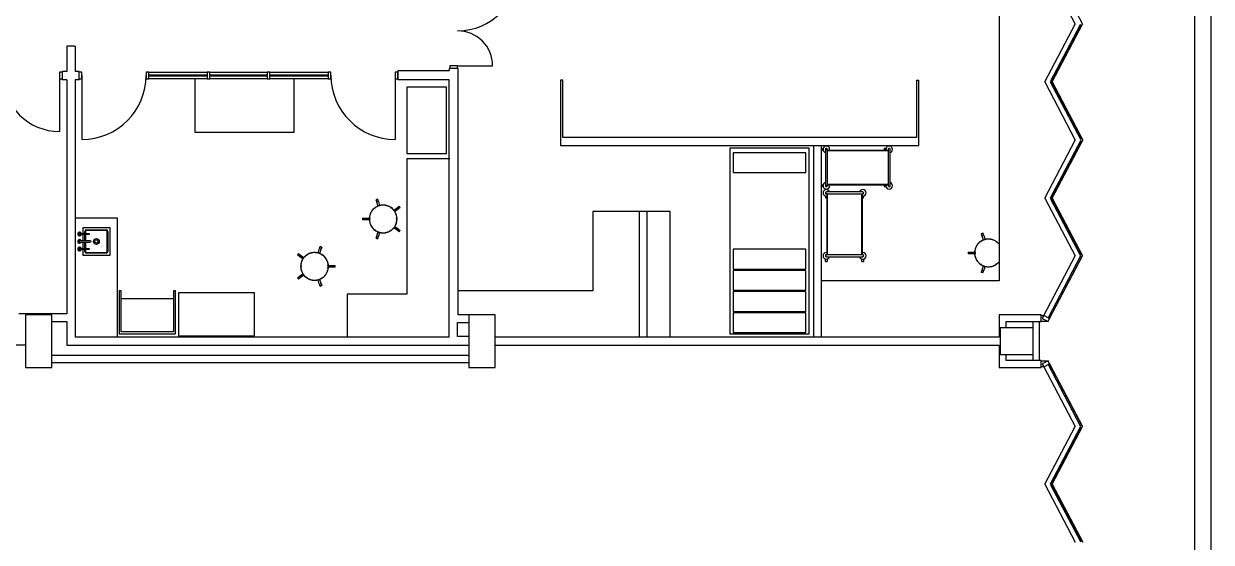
# Model space of a CAD drawing. Extents: x 15208 to 50586, y -518 to 56414.
# Drawn here: x 32637 to 50584, y 35764 to 43601 of the extents above; entities that cross this region are included whole.
import ezdxf

# ---------------------------------------------------------------- set-up
doc = ezdxf.new("R2010")
doc.units = 0
for name, color, linetype in [('A-Column__Concrete', 7, 'CONTINUOUS'), ('A-Door', 252, 'CONTINUOUS'), ('A-Furniture', 252, 'CONTINUOUS'), ('A-Wall__Brick', 7, 'CONTINUOUS'), ('A-Wall__Stud', 252, 'CONTINUOUS'), ('A-Window', 7, 'CONTINUOUS')]:
    doc.layers.add(name, color=color, linetype=linetype)

msp = doc.modelspace()

# ---------------------------------------------------------------- linework, layer by layer
at = {"layer": 'A-Column__Concrete'}
for p, q in [((33062, 39204), (32662, 39204)), ((32662, 39204), (32662, 38404)), ((33062, 38404), (33062, 39204)), ((39762, 39204), (39362, 39204)), ((39362, 39204), (39362, 38404)), ((39762, 38404), (39762, 39204)), ((47392, 39004), (47392, 38604)), ((47892, 39004), (47392, 39004)), ((47892, 38604), (47892, 39004)), ((47392, 38604), (47892, 38604)), ((32662, 38404), (33062, 38404)), ((39362, 38404), (39762, 38404))]:
    msp.add_line(p, q, dxfattribs=at)
at = {"layer": 'A-Door'}
for p, q in [((39076, 42964), (39076, 42924)), ((39194, 42964), (39076, 42964)), ((39194, 42964), (39724, 42964)), ((39194, 42924), (39194, 42964)), ((33217, 42870), (33177, 42870)), ((33177, 42870), (33177, 42770)), ((33177, 42825), (33177, 41971)), ((33177, 42770), (33217, 42770)), ((33515, 42870), (33475, 42870)), ((33475, 42770), (33515, 42770)), ((33515, 42770), (33515, 42870)), ((33515, 42825), (33515, 41852)), ((38291, 42870), (38251, 42870)), ((38251, 42870), (38251, 42770)), ((38251, 42825), (38251, 41852)), ((38251, 42770), (38291, 42770)), ((38291, 42770), (38291, 42870))]:
    msp.add_line(p, q, dxfattribs=at)
for centre, radius, start, end in [((39194, 44414), 920, 270, 0), ((39194, 42964), 530, 0, 90)]:
    msp.add_arc(centre, radius, start, end, dxfattribs=at)
at = {"layer": 'A-Door', "color": 252}
for centre, radius, start, end in [((33177, 42825), 853, 180, 270), ((33515, 42825), 973, 270, 0), ((38251, 42825), 973, 180, 270)]:
    msp.add_arc(centre, radius, start, end, dxfattribs=at)
at = {"layer": 'A-Furniture'}
for p, q in [((47379, 44484), (47379, 39713)), ((35225, 42761), (35225, 41961)), ((36725, 41961), (36725, 42761)), ((39026, 42641), (38426, 42641)), ((38426, 42641), (38426, 41641)), ((39026, 41641), (39026, 42641)), ((35225, 41961), (36725, 41961)), ((38426, 41641), (39026, 41641)), ((43307, 41721), (43307, 38916)), ((44507, 41721), (43307, 41721)), ((44457, 41651), (43357, 41651)), ((43357, 41651), (43357, 41351)), ((44457, 41351), (44457, 41651)), ((44507, 38916), (44507, 41721)), ((44702, 41715), (44719, 41715)), ((44719, 41691), (44702, 41691)), ((44752, 41653), (44752, 41203)), ((44776, 41686), (44778, 41686)), ((44777, 41692), (45704, 41692)), ((44780, 41686), (45704, 41686)), ((44782, 41203), (44782, 41653)), ((45642, 41715), (45642, 41692)), ((45668, 41715), (45642, 41715)), ((45652, 41712), (45652, 41694)), ((45702, 41653), (45702, 41203)), ((45708, 41692), (45711, 41692)), ((45708, 41686), (45710, 41686)), ((45732, 41203), (45732, 41653)), ((38426, 41561), (38426, 39513)), ((39076, 41561), (38426, 41561)), ((43357, 41351), (44457, 41351)), ((44702, 41165), (44719, 41165)), ((44719, 41141), (44702, 41141)), ((45704, 41170), (44778, 41170)), ((45704, 41163), (44778, 41163)), ((45643, 41163), (45643, 41141)), ((45643, 41141), (45668, 41141)), ((45653, 41162), (45653, 41144)), ((37985, 40948), (37961, 40940)), ((37985, 40948), (37961, 40940)), ((37971, 40909), (37961, 40940)), ((37987, 40944), (37962, 40936)), ((37985, 40948), (37995, 40917)), ((44755, 40995), (44755, 40969)), ((44755, 40969), (44777, 40969)), ((44758, 40979), (44776, 40979)), ((44777, 41035), (44777, 41038)), ((44777, 40103), (44777, 41031)), ((44784, 41035), (44784, 41037)), ((44784, 40107), (44784, 41031)), ((45267, 41059), (44817, 41059)), ((44817, 41029), (45267, 41029)), ((45300, 41031), (45300, 40105)), ((45307, 41031), (45307, 40105)), ((45307, 40969), (45329, 40969)), ((45308, 40979), (45326, 40979)), ((45329, 40969), (45329, 40995)), ((37995, 40918), (37971, 40910)), ((37995, 40918), (37971, 40910)), ((37973, 40904), (37971, 40910)), ((37992, 40844), (37973, 40904)), ((37995, 40918), (37997, 40912)), ((37997, 40912), (38016, 40852)), ((38229, 40782), (38281, 40820)), ((38296, 40799), (38245, 40762)), ((38281, 40820), (38286, 40823)), ((38301, 40803), (38286, 40823)), ((38301, 40803), (38286, 40823)), ((38287, 40824), (38312, 40842)), ((38301, 40803), (38296, 40799)), ((38326, 40822), (38302, 40804)), ((38323, 40819), (38308, 40839)), ((38326, 40822), (38312, 40842)), ((38326, 40822), (38312, 40842)), ((41939, 40763), (41239, 40763)), ((41239, 40763), (41239, 39563)), ((42407, 40763), (42057, 40763)), ((42407, 38863), (42407, 40763)), ((34055, 40663), (33415, 40663)), ((34055, 38863), (34055, 40663)), ((37759, 40663), (37759, 40637)), ((37759, 40663), (37792, 40663)), ((37759, 40663), (37759, 40637)), ((37792, 40637), (37759, 40637)), ((37764, 40663), (37764, 40637)), ((37791, 40663), (37791, 40637)), ((37791, 40663), (37797, 40663)), ((37791, 40663), (37791, 40637)), ((37797, 40637), (37791, 40637)), ((37797, 40663), (37861, 40663)), ((37861, 40637), (37797, 40637)), ((33587, 40427), (33502, 40427)), ((33502, 40421), (33587, 40421)), ((33943, 40518), (33528, 40518)), ((33528, 40518), (33528, 40425)), ((33528, 40423), (33528, 40320)), ((33560, 40426), (33560, 40461)), ((33560, 40320), (33560, 40423)), ((33571, 40460), (33571, 40426)), ((33571, 40420), (33571, 40319)), ((33585, 40486), (33885, 40486)), ((33885, 40475), (33585, 40475)), ((33589, 40427), (33587, 40427)), ((33589, 40427), (33587, 40427)), ((33587, 40421), (33589, 40421)), ((33587, 40421), (33589, 40421)), ((33588, 40423), (33588, 40426)), ((33590, 40427), (33589, 40427)), ((33590, 40427), (33589, 40427)), ((33589, 40421), (33590, 40421)), ((33589, 40421), (33590, 40421)), ((33630, 40426), (33590, 40427)), ((33590, 40421), (33630, 40423)), ((33628, 40425), (33628, 40423)), ((33631, 40423), (33631, 40426)), ((33899, 40161), (33899, 40460)), ((33910, 40461), (33910, 40161)), ((33943, 40103), (33943, 40518)), ((37961, 40360), (37971, 40391)), ((37971, 40390), (37973, 40396)), ((37971, 40390), (37995, 40382)), ((37971, 40390), (37995, 40382)), ((37973, 40396), (37992, 40456)), ((37995, 40383), (37985, 40352)), ((37997, 40388), (37995, 40382)), ((38016, 40448), (37997, 40388)), ((38281, 40480), (38229, 40518)), ((38245, 40538), (38296, 40501)), ((38286, 40477), (38281, 40480)), ((38286, 40477), (38301, 40497)), ((38286, 40477), (38301, 40497)), ((38312, 40458), (38287, 40476)), ((38296, 40501), (38301, 40497)), ((38302, 40496), (38326, 40478)), ((38308, 40461), (38323, 40481)), ((38312, 40458), (38326, 40478)), ((38312, 40458), (38326, 40478)), ((47134, 40435), (47109, 40427)), ((47134, 40435), (47109, 40427)), ((47120, 40396), (47109, 40427)), ((47135, 40431), (47111, 40423)), ((47143, 40405), (47119, 40397)), ((47143, 40405), (47119, 40397)), ((47121, 40391), (47119, 40397)), ((47141, 40331), (47121, 40391)), ((47134, 40435), (47144, 40404)), ((47143, 40405), (47145, 40399)), ((47145, 40399), (47165, 40339)), ((33528, 40301), (33528, 40198)), ((33560, 40198), (33560, 40303)), ((33571, 40302), (33571, 40198)), ((37106, 40201), (37116, 40232)), ((37138, 40220), (37114, 40227)), ((37140, 40224), (37116, 40232)), ((37140, 40224), (37116, 40232)), ((37140, 40224), (37130, 40193)), ((37961, 40360), (37985, 40352)), ((37961, 40360), (37985, 40352)), ((37962, 40364), (37987, 40356)), ((33587, 40199), (33499, 40199)), ((33499, 40193), (33587, 40193)), ((33528, 40195), (33528, 40103)), ((33528, 40103), (33943, 40103)), ((33560, 40161), (33560, 40195)), ((33571, 40194), (33571, 40161)), ((33585, 40146), (33885, 40146)), ((33885, 40136), (33585, 40136)), ((33589, 40199), (33587, 40199)), ((33589, 40199), (33587, 40199)), ((33587, 40193), (33589, 40193)), ((33587, 40193), (33589, 40193)), ((33588, 40195), (33588, 40198)), ((33590, 40199), (33589, 40199)), ((33590, 40199), (33589, 40199)), ((33589, 40193), (33590, 40193)), ((33589, 40193), (33590, 40193)), ((33630, 40198), (33590, 40199)), ((33590, 40193), (33630, 40195)), ((33628, 40197), (33628, 40195)), ((33631, 40195), (33631, 40198)), ((36789, 40126), (36774, 40105)), ((36789, 40126), (36774, 40105)), ((36799, 40088), (36774, 40105)), ((36793, 40123), (36778, 40103)), ((36789, 40126), (36814, 40108)), ((36815, 40107), (36800, 40087)), ((36815, 40107), (36800, 40087)), ((36805, 40083), (36800, 40087)), ((36856, 40046), (36805, 40083)), ((36815, 40107), (36820, 40103)), ((36820, 40103), (36872, 40066)), ((37085, 40136), (37104, 40196)), ((37104, 40196), (37106, 40201)), ((37130, 40194), (37106, 40201)), ((37130, 40194), (37106, 40201)), ((37128, 40188), (37108, 40127)), ((37130, 40194), (37128, 40188)), ((44457, 40192), (43357, 40192)), ((43357, 40192), (43357, 39892)), ((44457, 39892), (44457, 40192)), ((44755, 40011), (44755, 40046)), ((44779, 40045), (44779, 40011)), ((44784, 40103), (44784, 40105)), ((45267, 40109), (44817, 40109)), ((44817, 40079), (45267, 40079)), ((45305, 40011), (45305, 40046)), ((45329, 40046), (45329, 40011)), ((46908, 40150), (46908, 40124)), ((46908, 40150), (46941, 40150)), ((46908, 40150), (46908, 40124)), ((46941, 40124), (46908, 40124)), ((46912, 40150), (46912, 40124)), ((46940, 40150), (46940, 40124)), ((46940, 40150), (46946, 40150)), ((46940, 40150), (46940, 40124)), ((46946, 40124), (46940, 40124)), ((46946, 40150), (47009, 40150)), ((47009, 40124), (46946, 40124)), ((37240, 39946), (37303, 39946)), ((37303, 39921), (37240, 39921)), ((37303, 39946), (37310, 39946)), ((37310, 39921), (37303, 39921)), ((37309, 39946), (37342, 39946)), ((37342, 39921), (37309, 39921)), ((37310, 39921), (37310, 39946)), ((37310, 39921), (37310, 39946)), ((37337, 39921), (37337, 39946)), ((37342, 39921), (37342, 39946)), ((37342, 39921), (37342, 39946)), ((43357, 39892), (44457, 39892)), ((44457, 39872), (43357, 39872)), ((43357, 39872), (43357, 39572)), ((44457, 39572), (44457, 39872)), ((44755, 40009), (44755, 40011)), ((44755, 40010), (44755, 40009)), ((44755, 40009), (44779, 40009)), ((44779, 40011), (44779, 40009)), ((44779, 40009), (44779, 40010)), ((45305, 40009), (45305, 40011)), ((45305, 40010), (45305, 40009)), ((45305, 40009), (45329, 40009)), ((45329, 40011), (45329, 40009)), ((45329, 40009), (45329, 40010)), ((47109, 39846), (47120, 39878)), ((47109, 39846), (47134, 39839)), ((47109, 39846), (47134, 39839)), ((47111, 39851), (47135, 39843)), ((47119, 39877), (47121, 39883)), ((47119, 39877), (47143, 39869)), ((47119, 39877), (47143, 39869)), ((47121, 39883), (47141, 39943)), ((47144, 39870), (47134, 39839)), ((47145, 39875), (47143, 39869)), ((47165, 39935), (47145, 39875)), ((36774, 39762), (36799, 39780)), ((36774, 39762), (36789, 39742)), ((36774, 39762), (36789, 39742)), ((36778, 39765), (36793, 39744)), ((36814, 39759), (36789, 39742)), ((36800, 39781), (36805, 39785)), ((36800, 39781), (36815, 39760)), ((36800, 39781), (36815, 39760)), ((36805, 39785), (36856, 39822)), ((36820, 39764), (36815, 39760)), ((36872, 39801), (36820, 39764)), ((37104, 39672), (37085, 39731)), ((37106, 39666), (37104, 39672)), ((37106, 39666), (37130, 39674)), ((37106, 39666), (37130, 39674)), ((37116, 39635), (37106, 39667)), ((37108, 39740), (37128, 39680)), ((37128, 39680), (37130, 39674)), ((37130, 39675), (37140, 39643)), ((47379, 39713), (44692, 39713)), ((34080, 39563), (34080, 38913)), ((34110, 39563), (34080, 39563)), ((34110, 38943), (34110, 39563)), ((34930, 39563), (34900, 39563)), ((34900, 39563), (34900, 38943)), ((34930, 38913), (34930, 39563)), ((36125, 39533), (34975, 39533)), ((34975, 39533), (34975, 38883)), ((36125, 38883), (36125, 39533)), ((37114, 39640), (37138, 39648)), ((37116, 39635), (37140, 39643)), ((37116, 39635), (37140, 39643)), ((38426, 39513), (37526, 39513)), ((37526, 39513), (37526, 38863)), ((41239, 39563), (39194, 39563)), ((43357, 39572), (44457, 39572)), ((44457, 39552), (43357, 39552)), ((43357, 39552), (43357, 39252)), ((44457, 39252), (44457, 39552)), ((34900, 39443), (34110, 39443)), ((43357, 39252), (44457, 39252)), ((44457, 39232), (43357, 39232)), ((43357, 39232), (43357, 38932)), ((44457, 38932), (44457, 39232)), ((34080, 38913), (34930, 38913)), ((34900, 38943), (34110, 38943)), ((34975, 38883), (36125, 38883)), ((43307, 38916), (44507, 38916)), ((43357, 38932), (44457, 38932))]:
    msp.add_line(p, q, dxfattribs=at)
for points in [[(44752, 41703), (44752, 41703), (44752, 41703), (44752, 41703), (44752, 41702), (44752, 41702), (44752, 41701), (44752, 41701), (44752, 41700), (44752, 41700), (44752, 41699), (44752, 41698), (44752, 41697), (44752, 41696), (44752, 41695), (44752, 41694), (44752, 41693), (44752, 41692), (44752, 41690), (44752, 41689), (44752, 41688), (44752, 41686), (44752, 41685), (44752, 41683), (44752, 41682), (44752, 41680), (44752, 41678), (44752, 41676), (44752, 41675), (44752, 41673), (44752, 41671), (44752, 41669), (44752, 41667), (44752, 41665), (44752, 41663), (44752, 41661), (44752, 41659), (44752, 41657), (44752, 41655), (44752, 41653), (44752, 41653)], [(44782, 41653), (44782, 41655), (44782, 41657), (44782, 41659), (44782, 41661), (44782, 41663), (44782, 41665), (44782, 41667), (44782, 41669), (44782, 41670), (44782, 41672), (44782, 41674), (44782, 41676), (44782, 41678), (44782, 41679), (44782, 41681), (44782, 41683), (44782, 41684), (44782, 41686), (44782, 41687), (44782, 41689), (44782, 41690), (44782, 41691), (44782, 41693), (44782, 41694), (44782, 41695), (44782, 41696), (44782, 41697), (44782, 41698), (44782, 41699), (44782, 41699), (44782, 41700), (44782, 41701), (44782, 41701), (44782, 41702), (44782, 41702), (44782, 41702), (44782, 41703), (44782, 41703), (44782, 41703)], [(45702, 41703), (45702, 41703), (45702, 41703), (45702, 41703), (45702, 41702), (45702, 41702), (45702, 41701), (45702, 41701), (45702, 41700), (45702, 41700), (45702, 41699), (45702, 41698), (45702, 41697), (45702, 41696), (45702, 41695), (45702, 41694), (45702, 41693), (45702, 41692), (45702, 41690), (45702, 41689), (45702, 41688), (45702, 41686), (45702, 41685), (45702, 41683), (45702, 41682), (45702, 41680), (45702, 41678), (45702, 41676), (45702, 41675), (45702, 41673), (45702, 41671), (45702, 41669), (45702, 41667), (45702, 41665), (45702, 41663), (45702, 41661), (45702, 41659), (45702, 41657), (45702, 41655), (45702, 41653), (45702, 41653)], [(45732, 41653), (45732, 41655), (45732, 41657), (45732, 41659), (45732, 41661), (45732, 41663), (45732, 41665), (45732, 41667), (45732, 41669), (45732, 41670), (45732, 41672), (45732, 41674), (45732, 41676), (45732, 41678), (45732, 41679), (45732, 41681), (45732, 41683), (45732, 41684), (45732, 41686), (45732, 41687), (45732, 41689), (45732, 41690), (45732, 41691), (45732, 41693), (45732, 41694), (45732, 41695), (45732, 41696), (45732, 41697), (45732, 41698), (45732, 41699), (45732, 41699), (45732, 41700), (45732, 41701), (45732, 41701), (45732, 41702), (45732, 41702), (45732, 41702), (45732, 41703), (45732, 41703), (45732, 41703)], [(44752, 41203), (44752, 41201), (44752, 41199), (44752, 41197), (44752, 41195), (44752, 41193), (44752, 41191), (44752, 41189), (44752, 41187), (44752, 41185), (44752, 41183), (44752, 41182), (44752, 41180), (44752, 41178), (44752, 41176), (44752, 41175), (44752, 41173), (44752, 41171), (44752, 41170), (44752, 41168), (44752, 41167), (44752, 41166), (44752, 41164), (44752, 41163), (44752, 41162), (44752, 41161), (44752, 41160), (44752, 41159), (44752, 41158), (44752, 41157), (44752, 41156), (44752, 41156), (44752, 41155), (44752, 41154), (44752, 41154), (44752, 41154), (44752, 41153), (44752, 41153), (44752, 41153), (44752, 41153)], [(44782, 41153), (44782, 41153), (44782, 41153), (44782, 41153), (44782, 41154), (44782, 41154), (44782, 41154), (44782, 41155), (44782, 41155), (44782, 41156), (44782, 41157), (44782, 41158), (44782, 41159), (44782, 41159), (44782, 41161), (44782, 41162), (44782, 41163), (44782, 41164), (44782, 41165), (44782, 41167), (44782, 41168), (44782, 41170), (44782, 41171), (44782, 41173), (44782, 41174), (44782, 41176), (44782, 41178), (44782, 41179), (44782, 41181), (44782, 41183), (44782, 41185), (44782, 41187), (44782, 41189), (44782, 41190), (44782, 41192), (44782, 41194), (44782, 41196), (44782, 41198), (44782, 41200), (44782, 41202), (44782, 41203)], [(45702, 41203), (45702, 41201), (45702, 41199), (45702, 41197), (45702, 41195), (45702, 41193), (45702, 41191), (45702, 41189), (45702, 41187), (45702, 41185), (45702, 41183), (45702, 41182), (45702, 41180), (45702, 41178), (45702, 41176), (45702, 41175), (45702, 41173), (45702, 41171), (45702, 41170), (45702, 41168), (45702, 41167), (45702, 41166), (45702, 41164), (45702, 41163), (45702, 41162), (45702, 41161), (45702, 41160), (45702, 41159), (45702, 41158), (45702, 41157), (45702, 41156), (45702, 41156), (45702, 41155), (45702, 41154), (45702, 41154), (45702, 41154), (45702, 41153), (45702, 41153), (45702, 41153), (45702, 41153)], [(45732, 41153), (45732, 41153), (45732, 41153), (45732, 41153), (45732, 41154), (45732, 41154), (45732, 41154), (45732, 41155), (45732, 41155), (45732, 41156), (45732, 41157), (45732, 41158), (45732, 41159), (45732, 41159), (45732, 41161), (45732, 41162), (45732, 41163), (45732, 41164), (45732, 41165), (45732, 41167), (45732, 41168), (45732, 41170), (45732, 41171), (45732, 41173), (45732, 41174), (45732, 41176), (45732, 41178), (45732, 41179), (45732, 41181), (45732, 41183), (45732, 41185), (45732, 41187), (45732, 41189), (45732, 41190), (45732, 41192), (45732, 41194), (45732, 41196), (45732, 41198), (45732, 41200), (45732, 41202), (45732, 41203)], [(44817, 41059), (44815, 41059), (44813, 41059), (44811, 41059), (44809, 41059), (44807, 41059), (44805, 41059), (44803, 41059), (44801, 41059), (44799, 41059), (44798, 41059), (44796, 41059), (44794, 41059), (44792, 41059), (44791, 41059), (44789, 41059), (44787, 41059), (44786, 41059), (44784, 41059), (44783, 41059), (44781, 41059), (44780, 41059), (44779, 41059), (44777, 41059), (44776, 41059), (44775, 41059), (44774, 41059), (44773, 41059), (44772, 41059), (44771, 41059), (44770, 41059), (44770, 41059), (44769, 41059), (44769, 41059), (44768, 41059), (44768, 41059), (44767, 41059), (44767, 41059), (44767, 41059), (44767, 41059)], [(44767, 41029), (44767, 41029), (44767, 41029), (44767, 41029), (44768, 41029), (44768, 41029), (44769, 41029), (44769, 41029), (44770, 41029), (44770, 41029), (44771, 41029), (44772, 41029), (44773, 41029), (44774, 41029), (44775, 41029), (44776, 41029), (44777, 41029), (44778, 41029), (44779, 41029), (44781, 41029), (44782, 41029), (44784, 41029), (44785, 41029), (44787, 41029), (44788, 41029), (44790, 41029), (44792, 41029), (44794, 41029), (44795, 41029), (44797, 41029), (44799, 41029), (44801, 41029), (44803, 41029), (44805, 41029), (44807, 41029), (44809, 41029), (44811, 41029), (44813, 41029), (44815, 41029), (44817, 41029), (44817, 41029)], [(45317, 41059), (45317, 41059), (45317, 41059), (45317, 41059), (45316, 41059), (45316, 41059), (45316, 41059), (45315, 41059), (45315, 41059), (45314, 41059), (45313, 41059), (45312, 41059), (45311, 41059), (45310, 41059), (45309, 41059), (45308, 41059), (45307, 41059), (45306, 41059), (45305, 41059), (45303, 41059), (45302, 41059), (45300, 41059), (45299, 41059), (45297, 41059), (45296, 41059), (45294, 41059), (45292, 41059), (45291, 41059), (45289, 41059), (45287, 41059), (45285, 41059), (45283, 41059), (45281, 41059), (45279, 41059), (45278, 41059), (45276, 41059), (45274, 41059), (45272, 41059), (45270, 41059), (45268, 41059), (45267, 41059)], [(45267, 41029), (45269, 41029), (45271, 41029), (45273, 41029), (45275, 41029), (45277, 41029), (45279, 41029), (45281, 41029), (45283, 41029), (45285, 41029), (45287, 41029), (45288, 41029), (45290, 41029), (45292, 41029), (45294, 41029), (45295, 41029), (45297, 41029), (45299, 41029), (45300, 41029), (45302, 41029), (45303, 41029), (45304, 41029), (45306, 41029), (45307, 41029), (45308, 41029), (45309, 41029), (45310, 41029), (45311, 41029), (45312, 41029), (45313, 41029), (45314, 41029), (45314, 41029), (45315, 41029), (45316, 41029), (45316, 41029), (45316, 41029), (45317, 41029), (45317, 41029), (45317, 41029), (45317, 41029)], [(38069, 40859), (38060, 40858), (38052, 40858), (38044, 40857), (38036, 40856), (38027, 40854), (38019, 40853), (38011, 40850), (38003, 40848), (37995, 40845), (37988, 40842), (37980, 40839), (37972, 40835), (37965, 40831), (37958, 40827), (37951, 40822), (37944, 40817), (37938, 40812), (37931, 40807), (37925, 40801), (37919, 40795), (37913, 40789), (37908, 40783), (37903, 40776), (37898, 40770), (37893, 40763), (37889, 40756), (37885, 40748), (37881, 40741), (37878, 40733), (37874, 40726), (37872, 40718), (37869, 40710), (37867, 40702), (37865, 40694), (37863, 40685), (37862, 40677), (37861, 40669), (37860, 40661), (37860, 40652), (37860, 40644), (37861, 40636), (37861, 40627), (37863, 40619), (37864, 40611), (37866, 40603), (37868, 40595), (37870, 40587), (37873, 40579), (37876, 40571), (37879, 40563), (37883, 40556), (37887, 40548), (37891, 40541), (37895, 40534), (37900, 40527), (37905, 40521), (37911, 40514), (37916, 40508), (37922, 40502), (37928, 40496), (37934, 40491), (37941, 40486), (37947, 40481), (37954, 40476), (37961, 40471), (37968, 40467), (37976, 40463), (37983, 40460), (37991, 40457), (37999, 40454), (38007, 40451), (38015, 40449), (38023, 40447), (38031, 40445), (38039, 40444), (38048, 40443), (38056, 40442), (38064, 40442), (38069, 40442)], [(38069, 40442), (38077, 40442), (38085, 40442), (38094, 40443), (38102, 40444), (38110, 40446), (38118, 40448), (38126, 40450), (38134, 40452), (38142, 40455), (38150, 40458), (38158, 40461), (38165, 40465), (38172, 40469), (38179, 40473), (38186, 40478), (38193, 40483), (38200, 40488), (38206, 40493), (38212, 40499), (38218, 40505), (38224, 40511), (38229, 40517), (38235, 40524), (38240, 40530), (38244, 40537), (38249, 40545), (38253, 40552), (38256, 40559), (38260, 40567), (38263, 40574), (38266, 40582), (38268, 40590), (38271, 40598), (38273, 40606), (38274, 40615), (38275, 40623), (38276, 40631), (38277, 40639), (38277, 40648), (38277, 40656), (38277, 40664), (38276, 40673), (38275, 40681), (38274, 40689), (38272, 40697), (38270, 40706), (38267, 40714), (38265, 40721), (38262, 40729), (38258, 40737), (38255, 40744), (38251, 40752), (38247, 40759), (38242, 40766), (38237, 40773), (38232, 40779), (38227, 40786), (38221, 40792), (38216, 40798), (38210, 40804), (38203, 40809), (38197, 40815), (38190, 40820), (38183, 40824), (38176, 40829), (38169, 40833), (38162, 40837), (38154, 40840), (38146, 40844), (38139, 40847), (38131, 40849), (38123, 40851), (38115, 40853), (38106, 40855), (38098, 40856), (38090, 40857), (38082, 40858), (38073, 40859), (38069, 40859)], [(33645, 40320), (33645, 40320), (33645, 40320), (33645, 40320), (33644, 40320), (33644, 40320), (33643, 40320), (33642, 40320), (33641, 40320), (33640, 40320), (33639, 40320), (33637, 40320), (33636, 40320), (33634, 40320), (33633, 40320), (33631, 40320), (33629, 40320), (33627, 40320), (33625, 40320), (33622, 40320), (33620, 40320), (33618, 40320), (33615, 40320), (33613, 40320), (33610, 40320), (33607, 40320), (33604, 40320), (33602, 40320), (33599, 40320), (33596, 40320), (33593, 40320), (33589, 40320), (33586, 40320), (33583, 40320), (33580, 40320), (33577, 40320), (33573, 40320), (33570, 40320), (33567, 40320), (33564, 40320), (33560, 40320), (33557, 40320), (33554, 40320), (33550, 40320), (33547, 40320), (33544, 40320), (33541, 40320), (33538, 40320), (33534, 40320), (33531, 40320), (33528, 40320), (33525, 40320), (33522, 40320), (33520, 40320), (33517, 40320), (33514, 40320), (33511, 40320), (33509, 40320), (33506, 40320), (33504, 40320), (33502, 40320), (33500, 40320), (33498, 40320), (33496, 40320), (33494, 40320), (33492, 40320), (33490, 40320), (33489, 40320), (33487, 40320), (33486, 40320), (33485, 40320), (33484, 40320), (33483, 40320), (33482, 40320), (33482, 40320), (33481, 40320), (33481, 40320), (33480, 40320), (33480, 40320), (33480, 40320)], [(33480, 40301), (33480, 40301), (33480, 40301), (33481, 40301), (33481, 40301), (33482, 40301), (33483, 40301), (33483, 40301), (33484, 40301), (33485, 40301), (33487, 40301), (33488, 40301), (33489, 40301), (33491, 40301), (33493, 40301), (33495, 40301), (33496, 40301), (33499, 40301), (33501, 40301), (33503, 40301), (33505, 40301), (33508, 40301), (33510, 40301), (33513, 40301), (33515, 40301), (33518, 40301), (33521, 40301), (33524, 40301), (33527, 40301), (33530, 40301), (33533, 40301), (33536, 40301), (33539, 40301), (33542, 40301), (33545, 40301), (33549, 40301), (33552, 40301), (33555, 40301), (33558, 40301), (33562, 40301), (33565, 40301), (33568, 40301), (33572, 40301), (33575, 40301), (33578, 40301), (33581, 40301), (33585, 40301), (33588, 40301), (33591, 40301), (33594, 40301), (33597, 40301), (33600, 40301), (33603, 40301), (33606, 40301), (33608, 40301), (33611, 40301), (33614, 40301), (33616, 40301), (33619, 40301), (33621, 40301), (33623, 40301), (33626, 40301), (33628, 40301), (33630, 40301), (33632, 40301), (33633, 40301), (33635, 40301), (33637, 40301), (33638, 40301), (33639, 40301), (33640, 40301), (33641, 40301), (33642, 40301), (33643, 40301), (33644, 40301), (33644, 40301), (33645, 40301), (33645, 40301), (33645, 40301), (33645, 40301)], [(47217, 40345), (47209, 40345), (47201, 40345), (47192, 40344), (47184, 40343), (47176, 40341), (47168, 40339), (47160, 40337), (47152, 40335), (47144, 40332), (47136, 40329), (47128, 40326), (47121, 40322), (47114, 40318), (47106, 40314), (47099, 40309), (47093, 40304), (47086, 40299), (47080, 40294), (47074, 40288), (47068, 40282), (47062, 40276), (47057, 40270), (47051, 40263), (47046, 40256), (47042, 40250), (47037, 40242), (47033, 40235), (47030, 40228), (47026, 40220), (47023, 40212), (47020, 40205), (47017, 40197), (47015, 40189), (47013, 40181), (47012, 40172), (47010, 40164), (47010, 40156), (47009, 40147), (47009, 40139), (47009, 40131), (47009, 40122), (47010, 40114), (47011, 40106), (47012, 40098), (47014, 40090), (47016, 40081), (47019, 40073), (47021, 40066), (47024, 40058), (47028, 40050), (47031, 40043), (47035, 40035), (47039, 40028), (47044, 40021), (47049, 40014), (47054, 40008), (47059, 40001), (47065, 39995), (47070, 39989), (47076, 39983), (47083, 39978), (47089, 39972), (47096, 39967), (47103, 39963), (47110, 39958), (47117, 39954), (47124, 39950), (47132, 39947), (47140, 39943), (47147, 39940), (47155, 39938), (47163, 39935), (47171, 39933), (47180, 39932), (47188, 39930), (47196, 39929), (47204, 39929), (47213, 39928), (47217, 39928)], [(47379, 40268), (47375, 40273), (47370, 40279), (47364, 40285), (47358, 40291), (47352, 40296), (47345, 40301), (47339, 40306), (47332, 40311), (47325, 40316), (47317, 40320), (47310, 40324), (47303, 40327), (47295, 40330), (47287, 40333), (47279, 40336), (47271, 40338), (47263, 40340), (47255, 40342), (47247, 40343), (47238, 40344), (47230, 40345), (47222, 40345), (47217, 40345)], [(37032, 40142), (37024, 40142), (37015, 40142), (37007, 40141), (36999, 40140), (36991, 40138), (36983, 40136), (36974, 40134), (36967, 40132), (36959, 40129), (36951, 40126), (36943, 40122), (36936, 40119), (36929, 40115), (36921, 40110), (36914, 40106), (36908, 40101), (36901, 40096), (36895, 40090), (36888, 40085), (36883, 40079), (36877, 40073), (36871, 40067), (36866, 40060), (36861, 40053), (36857, 40046), (36852, 40039), (36848, 40032), (36844, 40025), (36841, 40017), (36838, 40009), (36835, 40001), (36832, 39993), (36830, 39985), (36828, 39977), (36827, 39969), (36825, 39961), (36824, 39953), (36824, 39944), (36824, 39936), (36824, 39928), (36824, 39919), (36825, 39911), (36826, 39903), (36827, 39894), (36829, 39886), (36831, 39878), (36833, 39870), (36836, 39862), (36839, 39855), (36843, 39847), (36846, 39839), (36850, 39832), (36854, 39825), (36859, 39818), (36864, 39811), (36869, 39804), (36874, 39798), (36879, 39792), (36885, 39786), (36891, 39780), (36898, 39774), (36904, 39769), (36911, 39764), (36918, 39759), (36925, 39755), (36932, 39751), (36939, 39747), (36947, 39743), (36954, 39740), (36962, 39737), (36970, 39735), (36978, 39732), (36986, 39730), (36994, 39729), (37003, 39727), (37011, 39726), (37019, 39726), (37028, 39725), (37032, 39725)], [(37032, 39725), (37040, 39725), (37049, 39726), (37057, 39727), (37065, 39728), (37074, 39729), (37082, 39731), (37090, 39733), (37098, 39736), (37106, 39739), (37113, 39742), (37121, 39745), (37128, 39749), (37136, 39753), (37143, 39757), (37150, 39762), (37157, 39766), (37163, 39772), (37170, 39777), (37176, 39783), (37182, 39788), (37187, 39795), (37193, 39801), (37198, 39807), (37203, 39814), (37208, 39821), (37212, 39828), (37216, 39835), (37220, 39843), (37223, 39850), (37226, 39858), (37229, 39866), (37232, 39874), (37234, 39882), (37236, 39890), (37238, 39898), (37239, 39907), (37240, 39915), (37240, 39923), (37241, 39931), (37241, 39940), (37240, 39948), (37239, 39956), (37238, 39965), (37237, 39973), (37235, 39981), (37233, 39989), (37231, 39997), (37228, 40005), (37225, 40013), (37222, 40020), (37218, 40028), (37214, 40035), (37210, 40043), (37205, 40050), (37201, 40056), (37196, 40063), (37190, 40069), (37185, 40076), (37179, 40082), (37173, 40087), (37167, 40093), (37160, 40098), (37154, 40103), (37147, 40108), (37140, 40112), (37132, 40117), (37125, 40120), (37117, 40124), (37110, 40127), (37102, 40130), (37094, 40133), (37086, 40135), (37078, 40137), (37070, 40139), (37062, 40140), (37053, 40141), (37045, 40142), (37037, 40142), (37032, 40142)], [(44817, 40109), (44815, 40109), (44813, 40109), (44811, 40109), (44809, 40109), (44807, 40109), (44805, 40109), (44803, 40109), (44801, 40109), (44799, 40109), (44798, 40109), (44796, 40109), (44794, 40109), (44792, 40109), (44791, 40109), (44789, 40109), (44787, 40109), (44786, 40109), (44784, 40109), (44783, 40109), (44781, 40109), (44780, 40109), (44779, 40109), (44777, 40109), (44776, 40109), (44775, 40109), (44774, 40109), (44773, 40109), (44772, 40109), (44771, 40109), (44770, 40109), (44770, 40109), (44769, 40109), (44769, 40109), (44768, 40109), (44768, 40109), (44767, 40109), (44767, 40109), (44767, 40109), (44767, 40109)], [(44767, 40079), (44767, 40079), (44767, 40079), (44767, 40079), (44768, 40079), (44768, 40079), (44769, 40079), (44769, 40079), (44770, 40079), (44770, 40079), (44771, 40079), (44772, 40079), (44773, 40079), (44774, 40079), (44775, 40079), (44776, 40079), (44777, 40079), (44778, 40079), (44779, 40079), (44781, 40079), (44782, 40079), (44784, 40079), (44785, 40079), (44787, 40079), (44788, 40079), (44790, 40079), (44792, 40079), (44794, 40079), (44795, 40079), (44797, 40079), (44799, 40079), (44801, 40079), (44803, 40079), (44805, 40079), (44807, 40079), (44809, 40079), (44811, 40079), (44813, 40079), (44815, 40079), (44817, 40079), (44817, 40079)], [(45317, 40109), (45317, 40109), (45317, 40109), (45317, 40109), (45316, 40109), (45316, 40109), (45316, 40109), (45315, 40109), (45315, 40109), (45314, 40109), (45313, 40109), (45312, 40109), (45311, 40109), (45310, 40109), (45309, 40109), (45308, 40109), (45307, 40109), (45306, 40109), (45305, 40109), (45303, 40109), (45302, 40109), (45300, 40109), (45299, 40109), (45297, 40109), (45296, 40109), (45294, 40109), (45292, 40109), (45291, 40109), (45289, 40109), (45287, 40109), (45285, 40109), (45283, 40109), (45281, 40109), (45279, 40109), (45278, 40109), (45276, 40109), (45274, 40109), (45272, 40109), (45270, 40109), (45268, 40109), (45267, 40109)], [(45267, 40079), (45269, 40079), (45271, 40079), (45273, 40079), (45275, 40079), (45277, 40079), (45279, 40079), (45281, 40079), (45283, 40079), (45285, 40079), (45287, 40079), (45288, 40079), (45290, 40079), (45292, 40079), (45294, 40079), (45295, 40079), (45297, 40079), (45299, 40079), (45300, 40079), (45302, 40079), (45303, 40079), (45304, 40079), (45306, 40079), (45307, 40079), (45308, 40079), (45309, 40079), (45310, 40079), (45311, 40079), (45312, 40079), (45313, 40079), (45314, 40079), (45314, 40079), (45315, 40079), (45316, 40079), (45316, 40079), (45316, 40079), (45317, 40079), (45317, 40079), (45317, 40079), (45317, 40079)], [(47217, 39928), (47226, 39929), (47234, 39929), (47242, 39930), (47250, 39931), (47259, 39933), (47267, 39934), (47275, 39936), (47283, 39939), (47291, 39942), (47298, 39945), (47306, 39948), (47314, 39952), (47321, 39956), (47328, 39960), (47335, 39965), (47342, 39970), (47348, 39975), (47355, 39980), (47361, 39986), (47367, 39992), (47372, 39998), (47378, 40004)]]:
    msp.add_lwpolyline(points, dxfattribs=at)
for radius in [44.2, 25]:
    msp.add_circle((33735, 40311), radius, dxfattribs=at)
for centre, radius, start, end in [((44767, 41703), 50, 0, 180), ((44767, 41703), 50, 180, 257.9401), ((44767, 41703), 15, 90, 209.6882), ((44767, 41703), 15, 315.9205, 90), ((44767, 41703), 50, 347.8481, 0), ((45717, 41703), 50, 0, 180), ((45717, 41703), 50, 180, 192.0413), ((45717, 41703), 15, 90, 209.6882), ((45717, 41703), 15, 315, 90), ((45717, 41703), 50, 285, 0), ((44767, 41153), 50, 102.0599, 180), ((44767, 41153), 50, 180, 0), ((44767, 41153), 15, 150.3118, 270), ((44767, 41153), 15, 270, 43.8733), ((44767, 41153), 50, 0, 12.0238), ((45717, 41153), 50, 167.8657, 180), ((45717, 41153), 50, 180, 0), ((45717, 41153), 15, 150.3118, 270), ((45717, 41153), 15, 270, 43.9769), ((45717, 41153), 50, 0, 75), ((44767, 41044), 50, 90, 270), ((44767, 41044), 15, 45, 180), ((44767, 41044), 15, 180, 299.6882), ((44767, 41044), 50, 15, 90), ((44767, 41044), 50, 270, 282.0413), ((45317, 41044), 50, 90, 165), ((45317, 41044), 15, 0, 133.9769), ((45317, 41044), 50, 257.8657, 270), ((45317, 41044), 15, 240.3118, 0), ((45317, 41044), 50, 270, 90), ((38069, 40650), 210, 139.3722, 165.2577), ((38069, 40650), 210, 111.726, 137.5269), ((38069, 40650), 203, 122.6339, 124.7761), ((38069, 40650), 210, 90, 109.4574), ((38069, 40650), 210, 70.6396, 90), ((38069, 40650), 210, 55.5008, 68.1389), ((38069, 40650), 203, 53.8172, 56.9017), ((38069, 40650), 210, 28.7937, 55.2388), ((38069, 40650), 210, 13.984, 26.5349), ((38069, 40650), 210, 167.0106, 206.797), ((38069, 40650), 203, 175.6634, 177.6089), ((38069, 40650), 203, 182.3911, 184.3366), ((38069, 40650), 210, 332.4511, 344.9973), ((38069, 40650), 203, 3.4599, 4.9304), ((38069, 40650), 203, 355.0696, 356.5401), ((38069, 40650), 210, 347.2789, 13.6997), ((33480, 40423), 28, 90, 270), ((33480, 40423), 20, 90, 270), ((33480, 40424), 8, 90, 270), ((33480, 40424), 8, 90, 270), ((33480, 40423), 28, 6.1778, 90), ((33480, 40423), 20, 270, 90), ((33480, 40424), 8, 270, 90), ((33480, 40424), 8, 270, 90), ((33480, 40423), 28, 270, 353.9631), ((33585, 40461), 25, 90, 180), ((33585, 40460), 14.4, 90, 180), ((33885, 40461), 25, 0, 90), ((33885, 40460), 14.4, 0, 90), ((38069, 40650), 210, 208.5735, 248.2712), ((38069, 40650), 203, 235.2239, 237.3661), ((38069, 40650), 210, 250.5426, 270), ((38069, 40650), 210, 270, 289.3604), ((38069, 40650), 210, 291.8581, 304.5217), ((38069, 40650), 203, 303.0983, 306.1828), ((38069, 40650), 210, 304.7387, 317.3435), ((38069, 40650), 210, 319.6036, 332.1811), ((33480, 40311), 28, 90, 270), ((33480, 40196), 28, 90, 270), ((33480, 40195), 20, 90, 270), ((33480, 40311), 17, 90, 270), ((33480, 40311), 9.5, 120, 180), ((33480, 40311), 9.5, 180, 240), ((33480, 40196), 8, 90, 270), ((33480, 40196), 8, 90, 270), ((33480, 40311), 9.5, 90, 105), ((33480, 40311), 9.5, 255, 270), ((33480, 40311), 28, 19.568, 90), ((33480, 40311), 17, 33.8054, 90), ((33480, 40311), 28, 270, 340.159), ((33480, 40311), 17, 270, 326.1946), ((33480, 40196), 28, 5.8673, 90), ((33480, 40195), 20, 270, 90), ((33480, 40196), 8, 270, 90), ((33480, 40196), 8, 270, 90), ((33645, 40311), 9.5, 255, 285), ((33645, 40311), 9.5, 75, 90), ((33645, 40311), 9.5, 0, 60), ((33645, 40311), 9.5, 300, 0), ((47217, 40137), 210, 139.3722, 165.2577), ((47217, 40137), 210, 111.7879, 137.5269), ((47217, 40137), 203, 122.6339, 124.7761), ((47217, 40137), 210, 90, 109.4574), ((47217, 40137), 210, 70.6396, 90), ((47217, 40137), 210, 55.5008, 68.1389), ((47217, 40137), 203, 53.8172, 56.9017), ((47217, 40137), 210, 38.9725, 55.2388), ((33480, 40196), 28, 270, 357.4319), ((33585, 40161), 25, 180, 270), ((33585, 40161), 14.4, 180, 270), ((33885, 40161), 25, 270, 0), ((33885, 40161), 14.4, 270, 0), ((37032, 39934), 210, 152.4511, 164.9973), ((37032, 39934), 210, 139.6036, 152.1811), ((37032, 39934), 210, 124.7387, 137.3435), ((37032, 39934), 203, 123.0983, 126.1828), ((37032, 39934), 210, 111.8581, 124.5217), ((37032, 39934), 210, 90, 109.3604), ((37032, 39934), 210, 70.5426, 90), ((37032, 39934), 210, 28.5735, 68.2712), ((37032, 39934), 203, 55.2239, 57.3661), ((37032, 39934), 210, 347.0106, 26.797), ((44767, 40094), 50, 90, 270), ((44767, 40094), 15, 45.9205, 180), ((44767, 40094), 15, 180, 299.6882), ((44767, 40094), 50, 77.8481, 90), ((44767, 40094), 50, 270, 347.9401), ((45317, 40094), 50, 192.0599, 270), ((45317, 40094), 50, 90, 102.0238), ((45317, 40094), 15, 0, 133.8733), ((45317, 40094), 15, 240.3118, 0), ((45317, 40094), 50, 270, 90), ((47217, 40137), 210, 167.0106, 206.797), ((47217, 40137), 203, 175.6634, 177.6089), ((47217, 40137), 203, 182.3911, 184.3366), ((47217, 40137), 210, 208.5735, 248.2121), ((37032, 39934), 210, 167.2789, 193.6997), ((37032, 39934), 203, 175.0696, 176.5401), ((37032, 39934), 203, 183.4599, 184.9304), ((37032, 39934), 210, 193.984, 206.5349), ((37032, 39934), 210, 319.3722, 345.2577), ((37032, 39934), 203, 2.3911, 4.3366), ((37032, 39934), 203, 355.6634, 357.6089), ((47217, 40137), 203, 235.2239, 237.3661), ((47217, 40137), 210, 250.5426, 270), ((47217, 40137), 210, 270, 289.3604), ((47217, 40137), 210, 291.8581, 304.5217), ((47217, 40137), 203, 303.0983, 306.1828), ((47217, 40137), 210, 304.7387, 317.3435), ((47217, 40137), 210, 319.6036, 321.0275), ((37032, 39934), 210, 208.7937, 235.2388), ((37032, 39934), 203, 233.8172, 236.9017), ((37032, 39934), 210, 235.5008, 248.1389), ((37032, 39934), 210, 250.6396, 270), ((37032, 39934), 210, 270, 289.4574), ((37032, 39934), 210, 291.726, 317.5269), ((37032, 39934), 203, 302.6339, 304.7761)]:
    msp.add_arc(centre, radius, start, end, dxfattribs=at)
for centre, major_axis, ratio, start_param, end_param in [((33587, 40424), (0, -3), 0.422618, 2.094395, 4.712389), ((33587, 40424), (0, -3), 0.422618, 2.094395, 4.712389), ((33587, 40424), (0, -3), 0.422618, 2.094395, 4.712389), ((33587, 40424), (0, -3), 0.422618, 4.712389, 7.330383), ((33587, 40424), (0, -3), 0.422618, 4.712389, 7.330383), ((33587, 40424), (0, 3), 0.422618, 1.570796, 4.18879), ((33590, 40424), (0, -3.02), 0.707107, 1.982543, 4.230739), ((33590, 40424), (0, -3), 0.707107, 2.094395, 4.712389), ((33590, 40424), (0, -3), 0.707107, 2.094395, 4.712389), ((33590, 40424), (0, -3), 0.707107, 4.712389, 7.330383), ((33590, 40424), (0, -3), 0.707107, 4.712389, 7.330383), ((33590, 40424), (0, -3.02), 0.707107, 5.194039, 6.316246), ((33590, 40424), (0, -3.02), 0.707107, 0.034952, 1.15905), ((33587, 40196), (0, -3), 0.422618, 2.094395, 4.712389), ((33587, 40196), (0, -3), 0.422618, 2.094395, 4.712389), ((33587, 40196), (0, -3), 0.422618, 2.094395, 4.712389), ((33587, 40196), (0, -3), 0.422618, 4.712389, 7.330383), ((33587, 40196), (0, -3), 0.422618, 4.712389, 7.330383), ((33587, 40196), (0, 3), 0.422618, 1.570796, 4.18879), ((33590, 40196), (0, -3), 0.707107, 2.094395, 4.712389), ((33590, 40196), (0, -3), 0.707107, 2.094395, 4.712389), ((33590, 40196), (0, -3.02), 0.707107, 1.982543, 4.230739), ((33590, 40196), (0, -3), 0.707107, 4.712389, 7.330383), ((33590, 40196), (0, -3), 0.707107, 4.712389, 7.330383), ((33590, 40196), (0, -3.02), 0.707107, 5.194039, 6.316246), ((33590, 40196), (0, -3.02), 0.707107, 0.034952, 1.15905)]:
    msp.add_ellipse(centre, major_axis=major_axis, ratio=ratio, start_param=start_param, end_param=end_param, dxfattribs=at)
for points, knots in [([(33587, 40424), (33587, 40425), (33587, 40426), (33588, 40427), (33589, 40427), (33589, 40427), (33589, 40427), (33590, 40427), (33590, 40426), (33590, 40426), (33590, 40426)], [0, 0, 0, 0, 0.1666667, 0.3333333, 0.4166667, 0.5, 0.5833333, 0.6666667, 0.75, 0.8333333, 0.8333333, 0.8333333, 0.8333333]), ([(33587, 40424), (33587, 40425), (33587, 40426), (33588, 40427), (33589, 40427), (33589, 40427), (33589, 40427), (33590, 40427), (33590, 40426), (33590, 40426), (33590, 40426)], [0, 0, 0, 0, 0.1666667, 0.3333333, 0.4166667, 0.5, 0.5833333, 0.6666667, 0.75, 0.8333333, 0.8333333, 0.8333333, 0.8333333]), ([(33590, 40423), (33590, 40422), (33590, 40422), (33589, 40421), (33589, 40421), (33589, 40421), (33588, 40422), (33588, 40422), (33587, 40423), (33587, 40423), (33587, 40424), (33587, 40424)], [0.1666667, 0.1666667, 0.1666667, 0.1666667, 0.3333333, 0.4166667, 0.5, 0.5833333, 0.6666667, 0.75, 0.8333333, 0.9166667, 1, 1, 1, 1]), ([(33590, 40423), (33590, 40422), (33590, 40422), (33589, 40421), (33589, 40421), (33589, 40421), (33588, 40422), (33588, 40422), (33587, 40423), (33587, 40423), (33587, 40424), (33587, 40424)], [0.1666667, 0.1666667, 0.1666667, 0.1666667, 0.3333333, 0.4166667, 0.5, 0.5833333, 0.6666667, 0.75, 0.8333333, 0.9166667, 1, 1, 1, 1]), ([(33587, 40196), (33587, 40197), (33587, 40198), (33588, 40199), (33589, 40199), (33589, 40199), (33589, 40199), (33590, 40199), (33590, 40198), (33590, 40198), (33590, 40198)], [0, 0, 0, 0, 0.1666667, 0.3333333, 0.4166667, 0.5, 0.5833333, 0.6666667, 0.75, 0.8333333, 0.8333333, 0.8333333, 0.8333333]), ([(33587, 40196), (33587, 40197), (33587, 40198), (33588, 40199), (33589, 40199), (33589, 40199), (33589, 40199), (33590, 40199), (33590, 40198), (33590, 40198), (33590, 40198)], [0, 0, 0, 0, 0.1666667, 0.3333333, 0.4166667, 0.5, 0.5833333, 0.6666667, 0.75, 0.8333333, 0.8333333, 0.8333333, 0.8333333]), ([(33590, 40195), (33590, 40194), (33590, 40194), (33589, 40193), (33589, 40193), (33589, 40193), (33588, 40194), (33588, 40194), (33587, 40195), (33587, 40196), (33587, 40196), (33587, 40196)], [0.1666667, 0.1666667, 0.1666667, 0.1666667, 0.3333333, 0.4166667, 0.5, 0.5833333, 0.6666667, 0.75, 0.8333333, 0.9166667, 1, 1, 1, 1]), ([(33590, 40195), (33590, 40194), (33590, 40194), (33589, 40193), (33589, 40193), (33589, 40193), (33588, 40194), (33588, 40194), (33587, 40195), (33587, 40196), (33587, 40196), (33587, 40196)], [0.1666667, 0.1666667, 0.1666667, 0.1666667, 0.3333333, 0.4166667, 0.5, 0.5833333, 0.6666667, 0.75, 0.8333333, 0.9166667, 1, 1, 1, 1])]:
    msp.add_open_spline(points, degree=3, knots=knots, dxfattribs=at)
for points in [[(33588, 40426), (33593, 40425), (33603, 40425), (33613, 40425), (33618, 40425)], [(33618, 40423), (33613, 40423), (33603, 40423), (33593, 40423), (33588, 40423)], [(33598, 40423), (33600, 40423), (33603, 40423), (33605, 40423)], [(33618, 40425), (33619, 40425), (33620, 40425), (33623, 40426), (33625, 40426), (33628, 40426), (33629, 40426), (33630, 40426), (33631, 40426), (33630, 40425), (33629, 40425), (33628, 40425)], [(33628, 40425), (33625, 40425), (33621, 40425), (33618, 40425)], [(33618, 40423), (33621, 40423), (33625, 40423), (33628, 40423)], [(33628, 40423), (33629, 40423), (33630, 40423), (33631, 40423), (33630, 40423), (33629, 40423), (33628, 40423), (33625, 40423), (33623, 40423), (33620, 40423), (33619, 40423), (33618, 40423)], [(33588, 40198), (33593, 40197), (33603, 40197), (33613, 40197), (33618, 40197)], [(33618, 40195), (33613, 40195), (33603, 40195), (33593, 40195), (33588, 40195)], [(33598, 40195), (33600, 40195), (33603, 40195), (33605, 40195)], [(33618, 40197), (33619, 40197), (33620, 40198), (33623, 40198), (33625, 40198), (33628, 40198), (33629, 40198), (33630, 40198), (33631, 40198), (33630, 40198), (33629, 40197), (33628, 40197)], [(33628, 40197), (33625, 40197), (33621, 40197), (33618, 40197)], [(33618, 40195), (33621, 40195), (33625, 40195), (33628, 40195)], [(33628, 40195), (33629, 40195), (33630, 40195), (33631, 40195), (33630, 40195), (33629, 40195), (33628, 40195), (33625, 40195), (33623, 40195), (33620, 40195), (33619, 40195), (33618, 40195)]]:
    msp.add_open_spline(points, degree=3, dxfattribs=at)
at = {"layer": 'A-Wall__Brick'}
for p, q in [((33405, 43264), (33287, 43264)), ((33287, 43264), (33287, 42879)), ((33405, 43264), (33415, 43264)), ((33415, 43264), (33415, 42879)), ((39194, 42924), (39066, 42924)), ((39066, 42924), (39066, 42889)), ((39204, 42924), (39194, 42924)), ((39204, 39204), (39204, 42924)), ((33287, 42879), (33217, 42879)), ((33217, 42879), (33217, 42751)), ((33287, 42751), (33217, 42751)), ((33287, 42751), (33287, 39218)), ((33475, 42879), (33415, 42879)), ((33415, 42751), (33415, 38863)), ((33475, 42751), (33415, 42751)), ((33475, 42751), (33475, 42879)), ((38291, 42889), (38291, 42879)), ((39066, 42889), (38291, 42889)), ((38291, 42879), (38291, 42761)), ((38291, 42761), (38291, 42751)), ((39066, 42751), (38291, 42751)), ((39066, 38863), (39066, 42751)), ((42057, 40763), (41939, 40763)), ((33287, 39218), (32563, 39218)), ((39362, 39204), (39204, 39204)), ((47379, 39204), (47379, 38863)), ((48012, 39204), (47379, 39204)), ((48012, 39099), (48012, 39204)), ((33062, 39100), (33287, 39100)), ((33287, 39100), (33287, 38745)), ((39194, 38873), (39194, 39086)), ((39194, 39086), (39362, 39086)), ((47484, 39004), (47484, 39099)), ((47484, 39099), (48012, 39099)), ((47892, 39004), (47892, 39099)), ((47982, 39099), (47982, 38509)), ((39066, 38863), (33415, 38863)), ((39362, 38873), (39194, 38873)), ((42057, 38863), (39762, 38863)), ((44692, 38863), (42057, 38863)), ((47379, 38863), (44692, 38863)), ((32662, 38745), (26550, 38745)), ((39362, 38587), (33062, 38587)), ((33287, 38745), (39362, 38745)), ((39762, 38745), (47379, 38745)), ((47379, 38745), (47379, 38404)), ((47484, 38509), (47484, 38604)), ((47892, 38509), (47892, 38604)), ((33062, 38482), (39362, 38482)), ((48012, 38509), (47484, 38509)), ((48012, 38404), (48012, 38509)), ((47379, 38404), (48012, 38404))]:
    msp.add_line(p, q, dxfattribs=at)
at = {"layer": 'A-Wall__Stud'}
for p, q in [((50332, 56414), (50332, -518)), ((50584, -518), (50584, 56414)), ((40782, 42747), (40747, 42747)), ((40747, 42747), (40747, 41763)), ((40782, 41881), (40782, 42747)), ((46132, 42747), (46132, 41881)), ((46132, 42747), (46167, 42747)), ((46167, 41763), (46167, 42747)), ((46132, 41881), (40782, 41881)), ((40747, 41763), (46167, 41763)), ((44574, 41763), (44574, 38863)), ((44692, 38863), (44692, 41763)), ((41939, 40763), (41939, 38863)), ((42057, 38863), (42057, 40763))]:
    msp.add_line(p, q, dxfattribs=at)
at = {"layer": 'A-Window'}
for p, q in [((48141, 44542), (48639, 43596)), ((48053, 44496), (48526, 43596)), ((48067, 42724), (48526, 43596)), ((48603, 43585), (48150, 42724)), ((48177, 42724), (48624, 43574)), ((48180, 42724), (48639, 43596)), ((48624, 43574), (48603, 43585)), ((34528, 42870), (34488, 42870)), ((34488, 42870), (34488, 42770)), ((34488, 42770), (34528, 42770)), ((34528, 42870), (35408, 42870)), ((34528, 42770), (34528, 42870)), ((35408, 42825), (34528, 42825)), ((34528, 42825), (34528, 42815)), ((34528, 42815), (35408, 42815)), ((35408, 42770), (34528, 42770)), ((35448, 42870), (35408, 42870)), ((35408, 42870), (35408, 42770)), ((35408, 42815), (35408, 42825)), ((35408, 42770), (35448, 42770)), ((35448, 42770), (35448, 42870)), ((35448, 42870), (36318, 42870)), ((36318, 42825), (35448, 42825)), ((35448, 42825), (35448, 42815)), ((35448, 42815), (36318, 42815)), ((36318, 42770), (35448, 42770)), ((36358, 42870), (36318, 42870)), ((36318, 42870), (36318, 42770)), ((36318, 42815), (36318, 42825)), ((36318, 42770), (36358, 42770)), ((36358, 42770), (36358, 42870)), ((36358, 42870), (37238, 42870)), ((37238, 42825), (36358, 42825)), ((36358, 42825), (36358, 42815)), ((36358, 42815), (37238, 42815)), ((37238, 42770), (36358, 42770)), ((37278, 42870), (37238, 42870)), ((37238, 42870), (37238, 42770)), ((37238, 42815), (37238, 42825)), ((37238, 42770), (37278, 42770)), ((37278, 42770), (37278, 42870)), ((48067, 42724), (48530, 41844)), ((48150, 42724), (48607, 41855)), ((48628, 41866), (48177, 42724)), ((48180, 42724), (48643, 41844)), ((48067, 40964), (48530, 41844)), ((48607, 41833), (48149, 40964)), ((48177, 40964), (48628, 41822)), ((48180, 40964), (48643, 41844)), ((48607, 41855), (48628, 41866)), ((48628, 41822), (48607, 41833)), ((48067, 40964), (48526, 40092)), ((48149, 40964), (48603, 40102)), ((48624, 40114), (48177, 40964)), ((48180, 40964), (48639, 40092)), ((48053, 39192), (48526, 40092)), ((48603, 40081), (48117, 39158)), ((48138, 39147), (48624, 40070)), ((48141, 39146), (48639, 40092)), ((48603, 40102), (48624, 40114)), ((48624, 40070), (48603, 40081)), ((48012, 39191), (48052, 39191)), ((48053, 39192), (48029, 39148)), ((48029, 39148), (48118, 39101)), ((48053, 39192), (48059, 39204)), ((48141, 39146), (48053, 39192)), ((48117, 39158), (48138, 39147)), ((48118, 39101), (48141, 39146)), ((48117, 39101), (48012, 39101)), ((48012, 38507), (48117, 38507)), ((48052, 38417), (48012, 38417)), ((48118, 38506), (48029, 38460)), ((48029, 38460), (48053, 38416)), ((48053, 38416), (48141, 38462)), ((48053, 38416), (48526, 37516)), ((48138, 38461), (48117, 38450)), ((48117, 38450), (48603, 37526)), ((48141, 38462), (48118, 38506)), ((48624, 37538), (48138, 38461)), ((48141, 38462), (48639, 37516)), ((48067, 36644), (48526, 37516)), ((48180, 36644), (48639, 37516)), ((48603, 37526), (48624, 37538)), ((48603, 37505), (48150, 36644)), ((48177, 36644), (48624, 37494)), ((48624, 37494), (48603, 37505)), ((48067, 36644), (48530, 35764)), ((48150, 36644), (48607, 35775)), ((48628, 35786), (48177, 36644)), ((48180, 36644), (48643, 35764)), ((48607, 35775), (48628, 35786))]:
    msp.add_line(p, q, dxfattribs=at)

doc.saveas('drawing.dxf')
